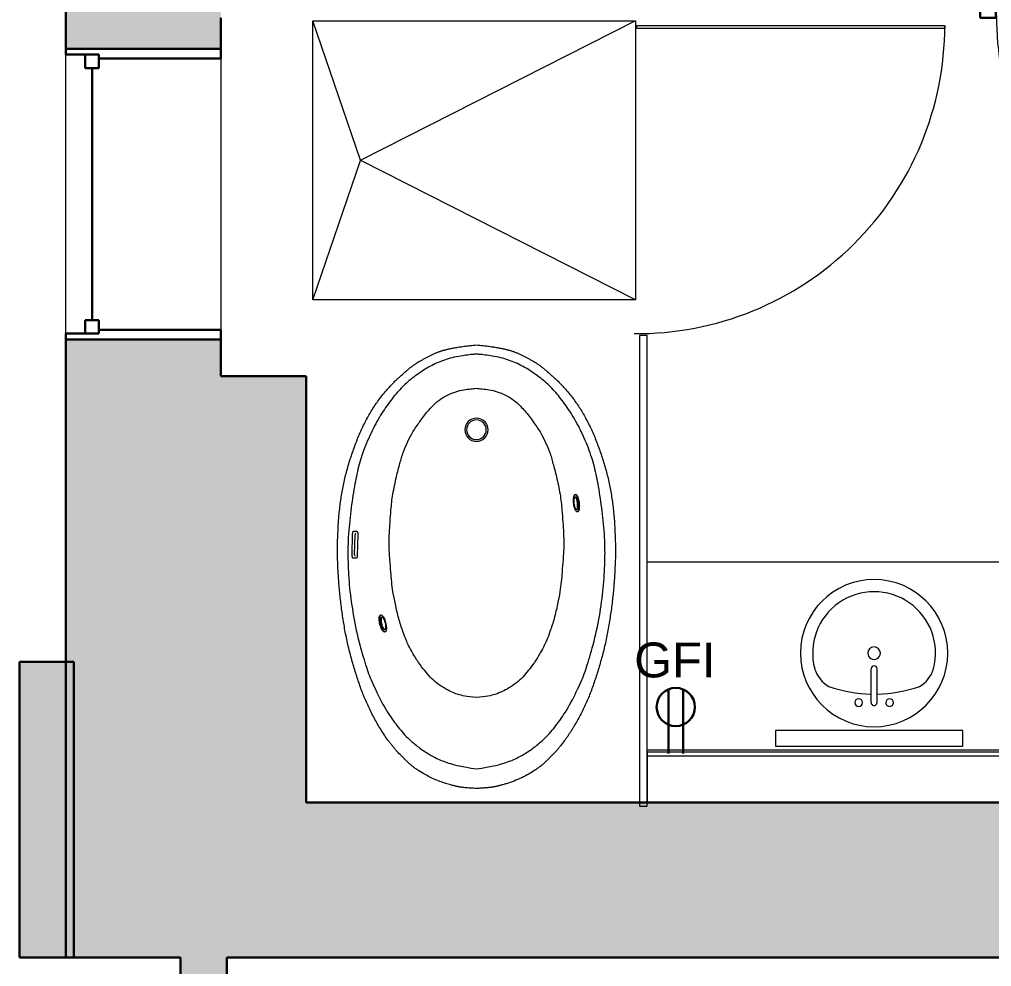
# Model space of a CAD drawing. Header units: inches. Extents: x -1176 to 1482, y -2527 to 978.
# Drawn here: x -1041.1 to -915.6, y 15.1 to 137.3 of the extents above; entities that cross this region are included whole.
import ezdxf

# ---------------------------------------------------------------- set-up
doc = ezdxf.new("R2010")
doc.units = ezdxf.units.IN
doc.header["$MEASUREMENT"] = 0
for name, color, linetype, lineweight in [('A-ANNO-NOTE', 131, 'Continuous', 40), ('A-DOOR', 31, 'Continuous', 18), ('A-DOOR-FRAM', 31, 'Continuous', 30), ('A-GLAZ', 151, 'Continuous', 18), ('A-GLAZ-CURT', 52, 'Continuous', 9), ('A-WALL', 113, 'Continuous', 18), ('A-WALL-PATT', 111, 'Continuous', 18), ('I-WALL', 2, 'Continuous', 18), ('P-SANR-FIXT', 6, 'Continuous', 9), ('Q-CASE', 31, 'Continuous', 9), ('Q-SPCQ', 91, 'Continuous', 9)]:
    doc.layers.add(name, color=color, linetype=linetype, lineweight=lineweight)
doc.styles.add('Swis721 Lt BT', font='swissl.ttf', dxfattribs={"height": 4.5})

# ---------------------------------------------------------------- blocks, each defined once
blk = doc.blocks.new('Double Hung - side window 4_ X 4_6_-6972803-3rd Floor Power _ Signal')
at = {"layer": 'A-GLAZ', "color": 8, "lineweight": 30}
for p, q in [((-18.75, 10), (-18, 10)), ((-18, 5.75), (-18, 10)), ((18, 5.75), (18, 10)), ((18.75, 10), (18, 10)), ((-18, 7.5), (-18, 5.75)), ((-18, 7.5), (-16.25, 7.5)), ((-16.25, 7.5), (-16.25, 5.75)), ((-16.25, 6.625), (16.25, 6.625)), ((16.25, 7.5), (16.25, 5.75)), ((18, 7.5), (16.25, 7.5)), ((18, 7.5), (18, 5.75)), ((-18, 5.75), (-16.25, 5.75)), ((-18, 5.75), (-17.5, 5.75)), ((-17.5, -10), (-17.5, 5.75)), ((18, 5.75), (16.25, 5.75)), ((17.5, 5.75), (18, 5.75)), ((17.5, 5.75), (17.5, -10)), ((-17.5, -10), (-18.75, -10)), ((17.5, -10), (18.75, -10))]:
    blk.add_line(p, q, dxfattribs=at)
blk = doc.blocks.new('C-Counter Top - ADJ HEIGHT-8101756-3rd Floor Power _ Signal')
at = {"layer": 'Q-CASE'}
for p, q in [((-47.26, -0.5), (-47.26, -0.75)), ((-47.26, -0.75), (-47.26, -25)), ((-47.26, -0.75), (8.9, -0.75)), ((-47.26, -25), (8.9, -25))]:
    blk.add_line(p, q, dxfattribs=at)
blk = doc.blocks.new('Single Flush - D2 3_ X 8_-V41-3rd Floor Power _ Signal')
at = {"layer": 'A-DOOR', "lineweight": 30}
for p, q in [((16.15625, -2.8125), (17.90625, -2.8125)), ((16.15625, -38.625), (16.15625, -2.8125)), ((17.90625, -2.8125), (17.90625, -38.625)), ((17.90625, -38.625), (16.15625, -38.625))]:
    blk.add_line(p, q, dxfattribs=at)
at = {"layer": 'A-DOOR', "lineweight": 9}
blk.add_arc((17.90625, -2.8125), 35.8125, 179.5, 270, dxfattribs=at)
at = {"layer": 'A-DOOR-FRAM'}
for p, q in [((-20, 2.9375), (-20, -2.8125)), ((-20, 2.9375), (-18, 2.9375)), ((-18, 2.9375), (-18, -2.8125)), ((18.000004, 2.9375), (18.000004, -2.8125)), ((18.000004, 2.9375), (20.000004, 2.9375)), ((20.000004, 2.9375), (20.000004, -2.8125)), ((-20, -2.8125), (-18, -2.8125)), ((18.000004, -2.8125), (20.000004, -2.8125))]:
    blk.add_line(p, q, dxfattribs=at)
blk = doc.blocks.new('Sink Vanity-Round - 19_ x 19_-4918671-3rd Floor Power _ Signal')
at = {"layer": 'P-SANR-FIXT'}
for p, q in [((3.43, 9.73), (3.43, 5.36)), ((4.18, 9.73), (4.18, 5.36))]:
    blk.add_line(p, q, dxfattribs=at)
for centre, radius, start, end in [((3.81, 3.35), 9.5, 90, 270), ((3.81, 3.35), 9.5, 270, 90), ((1.81, 9.73), 0.5, 360, 180), ((3.81, 9.73), 0.375, 360, 180), ((5.81, 9.73), 0.5, 0, 180), ((1.81, 9.73), 0.5, 180, 360), ((5.81, 9.73), 0.5, 180, 360), ((0.05, 4.11), 4.12, 120.7927, 162.1904), ((3.81, -9.17), 17.81, 91.2067, 109.2086), ((3.81, -9.17), 17.81, 70.7914, 88.7933), ((7.56, 4.11), 4.12, 17.8096, 59.2073), ((3.81, 3.35), 7.93, 165.3071, 14.6929), ((3.81, 5.36), 0.375, 180, 360), ((3.81, 3.35), 0.812, 360, 180), ((3.81, 3.35), 0.813, 180, 360)]:
    blk.add_arc(centre, radius, start, end, dxfattribs=at)
blk = doc.blocks.new('CW-Single Glass Door - Type 1-8165635-3rd Floor Power _ Signal')
at = {"layer": 'A-DOOR'}
for p, q in [((-19.88, 40.14), (-19.51, 40.14)), ((-19.88, 0.38), (-19.88, 40.14)), ((-19.51, 40.14), (-19.51, 0.38)), ((-19.51, 0.38), (-19.88, 0.38))]:
    blk.add_line(p, q, dxfattribs=at)
at = {"layer": 'A-DOOR', "lineweight": 9}
blk.add_arc((-19.88, 0.38), 39.76, 359.5, 90, dxfattribs=at)
blk = doc.blocks.new('System Panel - Glazed-8165636-3rd Floor Power _ Signal')
at = {"layer": 'A-GLAZ-CURT', "lineweight": 18}
for p, q in [((30.37, 1.75), (-30.37, 1.75)), ((-30.37, 1.75), (-30.37, 0.75)), ((30.37, 0.75), (30.37, 1.75)), ((-30.37, 0.75), (30.37, 0.75))]:
    blk.add_line(p, q, dxfattribs=at)
blk = doc.blocks.new('downloadobjectfile_id_236f7131-f753-4b41-a4ac-6b6cf5932f67 - Bath tub-7335229-3rd Floor Power _ Signal')
at = {"layer": 'P-SANR-FIXT'}
for p, q in [((6.24, -12.4), (6.23, -12.33)), ((8.41, -11.78), (8.42, -11.84)), ((-4.58, -15.85), (-4.58, -15.48)), ((-4.21, -15.32), (-1.45, -15.38)), ((-1.52, -15.72), (-4.15, -15.66)), ((-1.53, -16.05), (-4.15, -15.99)), ((-1.09, -15.55), (-1.1, -15.94))]:
    blk.add_line(p, q, dxfattribs=at)
for centre, radius, start, end in [((-17.67, 0), 1.5, 0, 180), ((-17.67, 0), 1.27, 360, 180), ((-17.67, 0), 1.5, 180, 0), ((-17.67, 0), 1.27, 180, 360), ((-4.14, -15.3), 0.361, 238.436, 268.7436), ((-1.51, -15.36), 0.361, 268.7436, 299.0511)]:
    blk.add_arc(centre, radius, start, end, dxfattribs=at)
for points, knots in [([(-28.62, 0), (-28.59, 0.3), (-28.53, 0.87), (-28.45, 1.49), (-28.39, 1.94), (-28.35, 2.24), (-28.3, 2.53), (-28.26, 2.79), (-28.21, 3.04), (-28.17, 3.26), (-28.13, 3.46), (-28.08, 3.65), (-28.04, 3.83), (-28, 3.99), (-27.96, 4.14), (-27.92, 4.28), (-27.88, 4.41), (-27.84, 4.53), (-27.8, 4.65), (-27.77, 4.76), (-27.73, 4.86), (-27.68, 5), (-27.59, 5.22), (-27.47, 5.51), (-27.31, 5.84), (-27.14, 6.18), (-26.96, 6.54), (-26.76, 6.89), (-26.5, 7.35), (-26.26, 7.75), (-25.99, 8.13), (-25.77, 8.43), (-25.52, 8.74), (-25.23, 9.09), (-24.91, 9.46), (-24.56, 9.85), (-24.2, 10.24), (-23.83, 10.62), (-23.46, 10.98), (-22.97, 11.43), (-22.38, 11.94), (-21.69, 12.48), (-21.04, 12.95), (-20.4, 13.38), (-19.74, 13.78), (-19.02, 14.18), (-18.26, 14.57), (-17.23, 15.06), (-16.2, 15.47), (-15.14, 15.86), (-14.04, 16.24), (-12.63, 16.68), (-10.95, 17.1), (-9.25, 17.42), (-7.78, 17.63), (-6.7, 17.73), (-6.07, 17.79), (-5.42, 17.83), (-4.61, 17.87), (-3.67, 17.91), (-2.84, 17.93), (-2.14, 17.94), (-1.51, 17.94), (-0.86, 17.92), (-0.13, 17.89), (0.68, 17.85), (1.54, 17.8), (2.73, 17.71), (4.26, 17.56), (6.12, 17.32), (8, 17.02), (9.84, 16.66), (11.62, 16.21), (13.32, 15.72), (14.96, 15.19), (16.27, 14.71), (17.29, 14.29), (18.04, 13.95), (18.78, 13.59), (19.52, 13.21), (20.13, 12.86), (20.62, 12.58), (20.99, 12.35), (21.36, 12.12), (21.72, 11.88), (22.09, 11.64), (22.57, 11.3), (23.03, 10.94), (23.47, 10.57), (23.9, 10.19), (24.29, 9.81), (24.65, 9.45), (24.91, 9.19), (25.15, 8.95), (25.38, 8.7), (25.61, 8.44), (25.84, 8.15), (26.09, 7.81), (26.43, 7.3), (26.88, 6.57), (27.37, 5.6), (27.71, 4.76), (27.93, 4.11), (28.06, 3.71), (28.14, 3.41), (28.21, 3.18), (28.25, 3.01), (28.29, 2.87), (28.31, 2.76), (28.34, 2.65), (28.36, 2.55), (28.39, 2.44), (28.41, 2.33), (28.43, 2.2), (28.45, 2.07), (28.47, 1.94), (28.49, 1.79), (28.51, 1.62), (28.52, 1.45), (28.54, 1.26), (28.56, 1.05), (28.58, 0.81), (28.6, 0.48), (28.61, 0.2), (28.63, 0)], [-1, -1, -1, -1, -0.996951, -0.993902, -0.992378, -0.990854, -0.989329, -0.987805, -0.98628, -0.984756, -0.983232, -0.981707, -0.980183, -0.978659, -0.977134, -0.97561, -0.974085, -0.972561, -0.971037, -0.969512, -0.967988, -0.966463, -0.963415, -0.957317, -0.95122, -0.945122, -0.939024, -0.932927, -0.926829, -0.914634, -0.908537, -0.902439, -0.896341, -0.890244, -0.884146, -0.878049, -0.871951, -0.865854, -0.859756, -0.853659, -0.841463, -0.829268, -0.817073, -0.804878, -0.792683, -0.780488, -0.768293, -0.756098, -0.731707, -0.719512, -0.707317, -0.682927, -0.658537, -0.634146, -0.609756, -0.597561, -0.591463, -0.585366, -0.573171, -0.560976, -0.54878, -0.536585, -0.52439, -0.512195, -0.5, -0.487805, -0.47561, -0.463415, -0.439024, -0.414634, -0.390244, -0.365854, -0.341463, -0.317073, -0.292683, -0.268293, -0.256098, -0.243902, -0.231707, -0.219512, -0.207317, -0.20122, -0.195122, -0.189024, -0.182927, -0.176829, -0.170732, -0.158537, -0.152439, -0.146341, -0.134146, -0.128049, -0.121951, -0.115854, -0.109756, -0.103659, -0.097561, -0.091463, -0.085366, -0.073171, -0.060976, -0.04878, -0.042683, -0.036585, -0.033537, -0.030488, -0.027439, -0.025915, -0.02439, -0.022866, -0.021341, -0.019817, -0.018293, -0.016768, -0.015244, -0.01372, -0.012195, -0.010671, -0.009146, -0.007622, -0.006098, -0.004573, -0.003049, 0, 0, 0, 0]), ([(26.08, 0), (25.81, 1.98), (25.43, 3.41), (24.83, 5.05), (23.97, 6.54), (23.1, 7.78), (21.67, 9.36), (19.97, 10.69), (18.1, 11.95), (14.76, 13.58), (13.29, 14.12), (9.78, 15.19), (6.45, 15.9), (2.72, 16.42), (-0.55, 16.6), (-3.75, 16.6), (-7.17, 16.24), (-10.26, 15.8), (-12.92, 15.24), (-15.15, 14.56), (-17.98, 13.29), (-19.96, 12.16), (-21.88, 10.76), (-23.4, 9.44), (-24.61, 7.94), (-25.79, 6.2), (-26.63, 4.38), (-27.13, 2.64), (-27.39, 0.55), (-27.41, 0.17), (-27.41, 0)], [-5.618031, -5.618031, -5.618031, -5.618031, -5.472777, -5.335466, -5.197124, -5.048198, -4.886878, -4.704995, -4.479113, -4.269816, -4.020987, -3.781025, -3.479735, -3.189582, -2.904969, -2.629635, -2.35856, -2.100984, -1.8741, -1.647719, -1.433473, -1.217917, -1.032673, -0.857374, -0.689547, -0.522133, -0.357647, -0.193219, -0.073837, 0, 0, 0, 0]), ([(-9.3, 12.77), (-9.32, 12.79), (-9.32, 12.85), (-9.22, 12.96), (-8.92, 13.12), (-8.32, 13.25), (-7.77, 13.29), (-7.46, 13.26), (-7.31, 13.23), (-7.22, 13.2), (-7.15, 13.16), (-7.1, 13.12), (-7.08, 13.08), (-7.08, 13.05), (-7.08, 13.03)], [-1, -1, -1, -1, -0.923913, -0.847826, -0.695652, -0.521739, -0.347826, -0.26087, -0.217391, -0.173913, -0.130435, -0.086957, -0.043478, 0, 0, 0, 0]), ([(-7.08, 13.03), (-7.07, 13.01), (-7.07, 12.95), (-7.16, 12.83), (-7.47, 12.68), (-8.06, 12.54), (-8.61, 12.51), (-8.93, 12.54), (-9.07, 12.57), (-9.16, 12.6), (-9.23, 12.63), (-9.28, 12.67), (-9.31, 12.72), (-9.31, 12.75), (-9.3, 12.76)], [-1, -1, -1, -1, -0.923913, -0.847826, -0.695652, -0.521739, -0.347826, -0.26087, -0.217391, -0.173913, -0.130435, -0.086957, -0.043478, 0, 0, 0, 0]), ([(-7.08, 13.03), (-7.1, 13.07), (-7.17, 13.13), (-7.45, 13.21), (-7.92, 13.23), (-8.41, 13.17), (-8.76, 13.09), (-9, 13.01), (-9.14, 12.93), (-9.23, 12.88), (-9.28, 12.82), (-9.3, 12.78), (-9.3, 12.77)], [-1, -1, -1, -1, -0.888889, -0.777778, -0.555556, -0.444444, -0.333333, -0.222222, -0.166667, -0.111111, -0.055556, 0, 0, 0, 0]), ([(-9.3, 12.76), (-9.3, 12.8), (-9.24, 12.87), (-8.98, 13.03), (-8.54, 13.15), (-8.04, 13.21), (-7.68, 13.22), (-7.43, 13.19), (-7.27, 13.16), (-7.18, 13.12), (-7.11, 13.08), (-7.09, 13.05), (-7.08, 13.03)], [-1, -1, -1, -1, -0.888889, -0.777778, -0.555556, -0.444444, -0.333333, -0.222222, -0.166667, -0.111111, -0.055556, 0, 0, 0, 0]), ([(-8.99, 12.73), (-8.99, 12.74), (-8.99, 12.78), (-8.93, 12.85), (-8.75, 12.96), (-8.34, 13.06), (-7.93, 13.09), (-7.69, 13.08), (-7.57, 13.06), (-7.5, 13.04), (-7.44, 13.01), (-7.4, 12.99), (-7.38, 12.96), (-7.37, 12.93), (-7.38, 12.92)], [-1, -1, -1, -1, -0.931818, -0.863636, -0.727273, -0.545455, -0.363636, -0.272727, -0.227273, -0.181818, -0.136364, -0.090909, -0.045455, 0, 0, 0, 0]), ([(-7.38, 12.92), (-7.38, 12.94), (-7.42, 12.98), (-7.56, 13.04), (-7.89, 13.07), (-8.32, 13.03), (-8.6, 12.97), (-8.74, 12.92), (-8.82, 12.88), (-8.89, 12.84), (-8.95, 12.8), (-8.98, 12.76), (-8.99, 12.74), (-8.99, 12.73)], [-1, -1, -1, -1, -0.907895, -0.815789, -0.631579, -0.421053, -0.315789, -0.263158, -0.210526, -0.157895, -0.105263, -0.052632, 0, 0, 0, 0]), ([(-7.38, 12.92), (-7.38, 12.94), (-7.42, 12.98), (-7.56, 13.04), (-7.89, 13.08), (-8.32, 13.03), (-8.6, 12.97), (-8.74, 12.92), (-8.82, 12.88), (-8.89, 12.84), (-8.95, 12.8), (-8.98, 12.77), (-8.99, 12.74), (-8.99, 12.73)], [-1, -1, -1, -1, -0.907895, -0.815789, -0.631579, -0.421053, -0.315789, -0.263158, -0.210526, -0.157895, -0.105263, -0.052632, 0, 0, 0, 0]), ([(-8.99, 12.73), (-8.99, 12.71), (-8.98, 12.67), (-8.91, 12.62), (-8.7, 12.56), (-8.28, 12.55), (-7.87, 12.62), (-7.64, 12.69), (-7.53, 12.74), (-7.47, 12.78), (-7.42, 12.81), (-7.39, 12.85), (-7.37, 12.89), (-7.37, 12.91), (-7.38, 12.92)], [-1, -1, -1, -1, -0.931818, -0.863636, -0.727273, -0.545455, -0.363636, -0.272727, -0.227273, -0.181818, -0.136364, -0.090909, -0.045455, 0, 0, 0, 0]), ([(-23.03, 0), (-23, 0.26), (-22.94, 0.81), (-22.84, 1.69), (-22.59, 2.68), (-22.24, 3.5), (-21.9, 4.24), (-21.28, 5.13), (-20.02, 6.38), (-18.79, 7.24), (-17.34, 8.3), (-16.19, 8.83), (-14.78, 9.49), (-13.21, 9.91), (-11.69, 10.32), (-9.26, 10.84), (-7.46, 11.03), (-5.73, 11.15), (-4.35, 11.24), (-2.86, 11.31), (-0.86, 11.17), (0.6, 11.06), (1.97, 10.94), (3.28, 10.79), (4.84, 10.46), (6.69, 10.07), (8.26, 9.53), (9.49, 9.08), (10.13, 8.79), (11.18, 8.22), (12.38, 7.51), (13.41, 6.67), (14.26, 6.02), (14.98, 5.22), (15.69, 4.17), (16.13, 3.34), (16.48, 2.48), (16.8, 1.27), (16.89, 0)], [0, 0, 0, 0, 0.047345, 0.115723, 0.19351, 0.269307, 0.346639, 0.448626, 0.569535, 0.710585, 0.837412, 0.965834, 1.089275, 1.221504, 1.379424, 1.542502, 1.709853, 1.846586, 1.974575, 2.110229, 2.248047, 2.382573, 2.497843, 2.616873, 2.750285, 2.893499, 3.028519, 3.130561, 3.219517, 3.311092, 3.420073, 3.525267, 3.621606, 3.716304, 3.80775, 3.89499, 3.981678, 4.077503, 4.077503, 4.077503, 4.077503]), ([(28.63, 0), (28.62, -0.15), (28.6, -0.43), (28.58, -0.82), (28.55, -1.16), (28.52, -1.45), (28.5, -1.71), (28.47, -1.94), (28.44, -2.14), (28.41, -2.29), (28.39, -2.41), (28.37, -2.52), (28.35, -2.63), (28.32, -2.73), (28.3, -2.84), (28.26, -2.97), (28.22, -3.13), (28.16, -3.35), (28.05, -3.75), (27.86, -4.35), (27.58, -5.1), (27.25, -5.84), (26.83, -6.64), (26.43, -7.3), (26.09, -7.81), (25.84, -8.15), (25.61, -8.44), (25.38, -8.7), (25.15, -8.95), (24.91, -9.19), (24.65, -9.45), (24.29, -9.81), (23.9, -10.19), (23.47, -10.57), (23.14, -10.85), (22.8, -11.12), (22.33, -11.47), (21.73, -11.89), (20.99, -12.36), (20.26, -12.8), (19.27, -13.34), (18.04, -13.96), (16.54, -14.62), (14.96, -15.19), (13.32, -15.72), (11.62, -16.21), (9.84, -16.66), (8, -17.02), (6.12, -17.32), (4.26, -17.56), (2.73, -17.71), (1.54, -17.8), (0.68, -17.85), (-0.13, -17.89), (-0.86, -17.92), (-1.51, -17.94), (-2.14, -17.94), (-2.84, -17.93), (-3.67, -17.91), (-4.61, -17.87), (-5.42, -17.83), (-6.07, -17.79), (-6.7, -17.73), (-7.78, -17.63), (-9.25, -17.42), (-10.95, -17.1), (-12.63, -16.68), (-14.04, -16.24), (-15.14, -15.86), (-16.2, -15.47), (-17.23, -15.06), (-18.26, -14.57), (-19.02, -14.18), (-19.74, -13.78), (-20.4, -13.38), (-21.04, -12.95), (-21.69, -12.48), (-22.38, -11.94), (-22.97, -11.43), (-23.46, -10.98), (-23.83, -10.62), (-24.2, -10.24), (-24.56, -9.85), (-24.91, -9.46), (-25.23, -9.09), (-25.52, -8.74), (-25.77, -8.43), (-25.99, -8.13), (-26.26, -7.75), (-26.5, -7.35), (-26.76, -6.89), (-26.96, -6.54), (-27.14, -6.18), (-27.31, -5.84), (-27.47, -5.51), (-27.59, -5.22), (-27.68, -5), (-27.73, -4.86), (-27.77, -4.76), (-27.8, -4.65), (-27.84, -4.53), (-27.88, -4.41), (-27.92, -4.28), (-27.96, -4.14), (-28, -3.99), (-28.04, -3.83), (-28.08, -3.65), (-28.13, -3.46), (-28.17, -3.26), (-28.21, -3.04), (-28.26, -2.79), (-28.3, -2.53), (-28.35, -2.24), (-28.39, -1.94), (-28.45, -1.49), (-28.53, -0.87), (-28.59, -0.3), (-28.62, 0)], [-1, -1, -1, -1, -0.997713, -0.995427, -0.99314, -0.990854, -0.988567, -0.98628, -0.983994, -0.981707, -0.980564, -0.979421, -0.977134, -0.975991, -0.974848, -0.972561, -0.970274, -0.967988, -0.963415, -0.954268, -0.945122, -0.935976, -0.926829, -0.914634, -0.908537, -0.902439, -0.896341, -0.890244, -0.884146, -0.878049, -0.871951, -0.865854, -0.853659, -0.847561, -0.841463, -0.835366, -0.829268, -0.817073, -0.804878, -0.792683, -0.780488, -0.756098, -0.731707, -0.707317, -0.682927, -0.658537, -0.634146, -0.609756, -0.585366, -0.560976, -0.536585, -0.52439, -0.512195, -0.5, -0.487805, -0.47561, -0.463415, -0.45122, -0.439024, -0.426829, -0.414634, -0.408537, -0.402439, -0.390244, -0.365854, -0.341463, -0.317073, -0.292683, -0.280488, -0.268293, -0.243902, -0.231707, -0.219512, -0.207317, -0.195122, -0.182927, -0.170732, -0.158537, -0.146341, -0.140244, -0.134146, -0.128049, -0.121951, -0.115854, -0.109756, -0.103659, -0.097561, -0.091463, -0.085366, -0.073171, -0.067073, -0.060976, -0.054878, -0.04878, -0.042683, -0.036585, -0.033537, -0.032012, -0.030488, -0.028963, -0.027439, -0.025915, -0.02439, -0.022866, -0.021341, -0.019817, -0.018293, -0.016768, -0.015244, -0.01372, -0.012195, -0.010671, -0.009146, -0.007622, -0.006098, -0.003049, 0, 0, 0, 0]), ([(-27.41, 0), (-27.41, -0.17), (-27.39, -0.55), (-27.13, -2.64), (-26.63, -4.38), (-25.79, -6.2), (-24.61, -7.94), (-23.4, -9.44), (-21.88, -10.76), (-19.96, -12.16), (-17.98, -13.29), (-15.15, -14.56), (-12.92, -15.24), (-10.26, -15.8), (-7.17, -16.24), (-3.75, -16.6), (-0.55, -16.6), (2.72, -16.42), (6.45, -15.9), (9.78, -15.19), (13.29, -14.12), (14.76, -13.58), (18.1, -11.95), (19.97, -10.69), (21.67, -9.36), (23.1, -7.78), (23.97, -6.54), (24.83, -5.05), (25.43, -3.41), (25.81, -1.98), (26.08, 0)], [-5.618031, -5.618031, -5.618031, -5.618031, -5.544194, -5.424812, -5.260384, -5.095898, -4.928484, -4.760658, -4.585358, -4.400115, -4.184559, -3.970312, -3.743931, -3.517047, -3.259472, -2.988396, -2.713063, -2.428449, -2.138296, -1.837006, -1.597044, -1.348216, -1.138919, -0.913036, -0.731154, -0.569833, -0.420907, -0.282566, -0.145254, 0, 0, 0, 0]), ([(16.89, 0), (16.8, -1.27), (16.48, -2.48), (16.13, -3.34), (15.69, -4.17), (14.98, -5.22), (14.26, -6.02), (13.41, -6.67), (12.38, -7.51), (11.18, -8.22), (10.13, -8.79), (9.49, -9.08), (8.26, -9.53), (6.69, -10.07), (4.84, -10.46), (3.28, -10.79), (1.97, -10.94), (0.6, -11.06), (-0.86, -11.17), (-2.86, -11.31), (-4.35, -11.24), (-5.73, -11.15), (-7.46, -11.03), (-9.26, -10.84), (-11.69, -10.32), (-13.21, -9.91), (-14.78, -9.49), (-16.19, -8.83), (-17.34, -8.3), (-18.79, -7.24), (-20.02, -6.38), (-21.28, -5.13), (-21.9, -4.24), (-22.24, -3.5), (-22.59, -2.68), (-22.84, -1.69), (-22.94, -0.81), (-23, -0.26), (-23.03, 0)], [0, 0, 0, 0, 0.095825, 0.182513, 0.269753, 0.361199, 0.455897, 0.552236, 0.65743, 0.766411, 0.857986, 0.946942, 1.048984, 1.184003, 1.327218, 1.460629, 1.57966, 1.69493, 1.829456, 1.967274, 2.102928, 2.230917, 2.36765, 2.535001, 2.698079, 2.855999, 2.988228, 3.111669, 3.240091, 3.366918, 3.507968, 3.628876, 3.730864, 3.808196, 3.883993, 3.961779, 4.030158, 4.077503, 4.077503, 4.077503, 4.077503]), ([(6.23, -12.33), (6.21, -12.3), (6.23, -12.22), (6.4, -12.04), (6.76, -11.85), (7.21, -11.72), (7.55, -11.65), (7.82, -11.62), (8.01, -11.62), (8.14, -11.63), (8.24, -11.66), (8.32, -11.69), (8.38, -11.73), (8.4, -11.76), (8.41, -11.78)], [-1, -1, -1, -1, -0.9, -0.8, -0.6, -0.5, -0.4, -0.3, -0.25, -0.2, -0.15, -0.1, -0.05, 0, 0, 0, 0]), ([(8.41, -11.78), (8.42, -11.81), (8.4, -11.89), (8.24, -12.07), (7.88, -12.26), (7.42, -12.4), (7.07, -12.47), (6.8, -12.5), (6.61, -12.49), (6.49, -12.48), (6.39, -12.46), (6.31, -12.43), (6.25, -12.38), (6.23, -12.35), (6.23, -12.33)], [-1, -1, -1, -1, -0.9, -0.8, -0.6, -0.5, -0.4, -0.3, -0.25, -0.2, -0.15, -0.1, -0.05, 0, 0, 0, 0]), ([(6.23, -12.33), (6.24, -12.37), (6.29, -12.43), (6.54, -12.51), (6.96, -12.49), (7.42, -12.4), (7.76, -12.3), (8.01, -12.19), (8.17, -12.1), (8.27, -12.03), (8.34, -11.96), (8.39, -11.9), (8.41, -11.83), (8.41, -11.8), (8.41, -11.78)], [-1, -1, -1, -1, -0.9, -0.8, -0.6, -0.5, -0.4, -0.3, -0.25, -0.2, -0.15, -0.1, -0.05, 0, 0, 0, 0]), ([(8.42, -11.84), (8.43, -11.87), (8.42, -11.95), (8.25, -12.13), (7.89, -12.32), (7.45, -12.46), (7.1, -12.53), (6.83, -12.55), (6.64, -12.55), (6.51, -12.54), (6.41, -12.52), (6.33, -12.49), (6.27, -12.45), (6.25, -12.41), (6.24, -12.4)], [-1, -1, -1, -1, -0.9, -0.8, -0.6, -0.5, -0.4, -0.3, -0.25, -0.2, -0.15, -0.1, -0.05, 0, 0, 0, 0]), ([(8.09, -11.82), (8.09, -11.78), (8.05, -11.73), (7.83, -11.67), (7.43, -11.7), (7.01, -11.81), (6.77, -11.92), (6.67, -11.99), (6.6, -12.03), (6.55, -12.08), (6.52, -12.13), (6.51, -12.17), (6.51, -12.2), (6.52, -12.21)], [-1, -1, -1, -1, -0.880952, -0.761905, -0.571429, -0.380952, -0.285714, -0.238095, -0.190476, -0.142857, -0.095238, -0.047619, 0, 0, 0, 0]), ([(6.52, -12.21), (6.53, -12.23), (6.56, -12.27), (6.72, -12.32), (7.05, -12.32), (7.48, -12.23), (7.74, -12.12), (7.87, -12.06), (7.95, -12.01), (8.02, -11.96), (8.06, -11.91), (8.09, -11.86), (8.1, -11.83), (8.09, -11.82)], [-1, -1, -1, -1, -0.907895, -0.815789, -0.631579, -0.421053, -0.315789, -0.263158, -0.210526, -0.157895, -0.105263, -0.052632, 0, 0, 0, 0]), ([(8.09, -11.82), (8.11, -11.85), (8.09, -11.92), (7.93, -12.07), (7.56, -12.23), (7.14, -12.33), (6.88, -12.34), (6.75, -12.34), (6.67, -12.33), (6.61, -12.31), (6.56, -12.28), (6.53, -12.25), (6.52, -12.22), (6.52, -12.21)], [-1, -1, -1, -1, -0.880952, -0.761905, -0.571429, -0.380952, -0.285714, -0.238095, -0.190476, -0.142857, -0.095238, -0.047619, 0, 0, 0, 0]), ([(6.52, -12.21), (6.53, -12.23), (6.56, -12.27), (6.72, -12.32), (7.05, -12.32), (7.48, -12.23), (7.74, -12.12), (7.87, -12.06), (7.95, -12.01), (8.02, -11.96), (8.06, -11.91), (8.09, -11.86), (8.1, -11.83), (8.09, -11.82)], [-1, -1, -1, -1, -0.907895, -0.815789, -0.631579, -0.421053, -0.315789, -0.263158, -0.210526, -0.157895, -0.105263, -0.052632, 0, 0, 0, 0]), ([(-4.58, -15.48), (-4.57, -15.46), (-4.57, -15.45), (-4.56, -15.43), (-4.56, -15.43), (-4.56, -15.42), (-4.55, -15.42), (-4.55, -15.41), (-4.54, -15.4), (-4.53, -15.4), (-4.53, -15.39), (-4.52, -15.39), (-4.51, -15.38), (-4.5, -15.38), (-4.49, -15.37), (-4.48, -15.37), (-4.46, -15.36), (-4.44, -15.35), (-4.43, -15.35), (-4.41, -15.34), (-4.4, -15.34), (-4.38, -15.34), (-4.37, -15.33), (-4.34, -15.33), (-4.3, -15.32), (-4.26, -15.32), (-4.23, -15.32), (-4.21, -15.32)], [-1, -1, -1, -1, -0.958333, -0.942708, -0.916667, -0.895833, -0.875, -0.854167, -0.8125, -0.770833, -0.729167, -0.697917, -0.666667, -0.625, -0.583333, -0.541667, -0.5, -0.416667, -0.375, -0.333333, -0.291667, -0.25, -0.208333, -0.166667, -0.083333, -0.041667, 0, 0, 0, 0]), ([(-4.15, -15.99), (-4.18, -15.99), (-4.26, -15.98), (-4.35, -15.97), (-4.43, -15.95), (-4.49, -15.94), (-4.53, -15.92), (-4.56, -15.9), (-4.58, -15.87), (-4.58, -15.86), (-4.58, -15.85)], [-1, -1, -1, -1, -0.888889, -0.666667, -0.555556, -0.444444, -0.333333, -0.222222, -0.111111, 0, 0, 0, 0]), ([(-1.1, -15.94), (-1.1, -15.95), (-1.11, -15.96), (-1.15, -15.99), (-1.26, -16.03), (-1.42, -16.05), (-1.53, -16.05)], [-1, -1, -1, -1, -0.875, -0.75, -0.5, 0, 0, 0, 0]), ([(-1.45, -15.38), (-1.43, -15.38), (-1.4, -15.38), (-1.36, -15.39), (-1.33, -15.39), (-1.31, -15.4), (-1.29, -15.4), (-1.27, -15.4), (-1.26, -15.41), (-1.24, -15.41), (-1.22, -15.42), (-1.2, -15.43), (-1.18, -15.44), (-1.17, -15.44), (-1.16, -15.45), (-1.15, -15.46), (-1.14, -15.46), (-1.13, -15.47), (-1.13, -15.47), (-1.12, -15.48), (-1.11, -15.49), (-1.11, -15.49), (-1.1, -15.5), (-1.1, -15.51), (-1.1, -15.51), (-1.09, -15.52), (-1.09, -15.54), (-1.09, -15.55)], [-1, -1, -1, -1, -0.958333, -0.916667, -0.875, -0.833333, -0.791667, -0.75, -0.708333, -0.666667, -0.583333, -0.5, -0.458333, -0.416667, -0.375, -0.333333, -0.302083, -0.270833, -0.229167, -0.1875, -0.145833, -0.125, -0.104167, -0.080729, -0.057292, -0.041667, 0, 0, 0, 0])]:
    blk.add_open_spline(points, degree=3, knots=knots, dxfattribs=at)
blk = doc.blocks.new('Shower Floor - Shower Floor-V75-3rd Floor Power _ Signal')
at = {"layer": 'P-SANR-FIXT'}
for p, q in [((-17.91, 0), (18.09, 0)), ((-17.91, -41.63), (-17.91, 0)), ((18.09, 0), (18.09, -41.63)), ((-17.91, 0), (0.07, -6.12)), ((0.12, -6.12), (18.09, 0)), ((-17.91, -41.63), (0.07, -6.17)), ((0.09, -6.12), (0.07, -6.12)), ((0.09, -6.12), (0.07, -6.17)), ((0.12, -6.12), (0.07, -6.12)), ((0.07, -6.12), (0.07, -6.17)), ((0.07, -6.17), (0.12, -6.17)), ((0.09, -6.12), (0.12, -6.12)), ((0.09, -6.12), (0.12, -6.17)), ((0.12, -6.17), (0.12, -6.12)), ((18.09, -41.63), (0.12, -6.17)), ((18.09, -41.63), (-17.91, -41.63))]:
    blk.add_line(p, q, dxfattribs=at)
blk = doc.blocks.new('Mirror83 - Mirror-8020022-3rd Floor Power _ Signal')
at = {"layer": 'Q-SPCQ'}
for p, q in [((-937.56, -999.6), (-961.75, -999.6)), ((-961.75, -999.6), (-961.75, -1001.6)), ((-937.56, -1001.6), (-937.56, -999.6)), ((-961.75, -1001.6), (-937.56, -1001.6))]:
    blk.add_line(p, q, dxfattribs=at)

msp = doc.modelspace()

# ---------------------------------------------------------------- hatches: boundary and pattern name
at = {"layer": 'A-WALL-PATT', "lineweight": 9}
h = msp.add_hatch(color=7, dxfattribs=at)
h.paths.add_polyline_path([(-1020.29, 16.25), (-1015.06, 16.25), (-1015.06, 96), (-1035.06, 96), (-1035.06, 16.25)], flags=0)
h.paths.add_polyline_path([(-1019.48, 133.5), (-1015.06, 133.5), (-1015.06, 216), (-1035.06, 216), (-1035.06, 133.5)], flags=0)
h.paths.add_polyline_path([(-1015.06, 253.5), (-1015.06, 342), (-1035.06, 342), (-1035.06, 253.5)], flags=0)
h.paths.add_polyline_path([(-1015.06, 379.5), (-1015.06, 468.12), (-1035.06, 468.12), (-1035.06, 379.5)], flags=0)
h.paths.add_polyline_path([(-1035.06, 505.62), (-1015.06, 505.62), (-1015.06, 604.37), (-1035.06, 604.37), (-1035.06, 518.89)], flags=0)
h.paths.add_polyline_path([(-1035.06, 641.87), (-1015.06, 641.87), (-1015.06, 729.87), (-1035.06, 729.87), (-1035.06, 669.78)], flags=0)
h.paths.add_polyline_path([(-1035.06, 767.37), (-1015.06, 767.37), (-1015.06, 789.87), (-1035.06, 789.87), (-1035.06, 775.4)], flags=0)
for points in [[(-1004.06, 36.25), (-1004.06, 91.25), (-1015.06, 91.25), (-1015.06, 36.25)], [(-1034.06, 16.25), (-1034.06, 54.41), (-1041.06, 54.41), (-1041.06, 16.25)], [(-1014.29, -114.93), (-1014.29, 16.25), (-1020.29, 16.25), (-1020.29, -114.93)]]:
    msp.add_hatch(color=7, dxfattribs=at).paths.add_polyline_path(points, flags=0)
h = msp.add_hatch(dxfattribs=at)
h.set_pattern_fill('FP_1', color=256, style=0, pattern_type=2)
h.set_pattern_definition([(0, (0, 0), (15.36, 3.84), [0.634, -10.886, 0.634, -10.886, -61.44]), (0, (0, 0), (15.36, 3.84), [-23.04, 0.634, -22.406, 0.634, -10.886, -26.88]), (0, (0, 0), (15.36, 3.84), [-57.6, 0.634, -7.046, 0.634, -18.566]), (120, (5.76, 1.92), (-11.005538, 11.38215), [0.634, -10.886, 0.634, -10.886, -61.44]), (120, (5.76, 1.92), (-11.005538, 11.38215), [-23.04, 0.634, -22.406, 0.634, -10.886, -26.88]), (120, (5.76, 1.92), (-11.005538, 11.38215), [-57.6, 0.634, -7.046, 0.634, -18.566]), (240, (7.68, 9.6), (-4.354462, -15.22215), [0.634, -10.886, 0.634, -10.886, -61.44]), (240, (7.68, 9.6), (-4.354462, -15.22215), [-23.04, 0.634, -22.406, 0.634, -10.886, -26.88]), (240, (7.68, 9.6), (-4.354462, -15.22215), [-57.6, 0.634, -7.046, 0.634, -18.566])])
h.paths.add_polyline_path([(-873.87, 42.25), (-873.87, 42.75), (-960.07, 42.75), (-960.07, 42.25), (-904.93, 42.25)], flags=0)
h = msp.add_hatch(color=7, dxfattribs=at)
h.paths.add_polyline_path([(-590.07, 16.25), (-590.07, 36.25), (-820.56, 36.25), (-820.56, 16.25), (-748.06, 16.25)], flags=0)
h.paths.add_polyline_path([(-860.56, 16.25), (-860.56, 36.25), (-1015.06, 36.25), (-1015.06, 16.25), (-904.93, 16.25)], flags=0)

# ---------------------------------------------------------------- linework, layer by layer
at = {"layer": 'A-ANNO-NOTE', "lineweight": 30}
for p, q in [((-957.31, 42.58), (-957.31, 50.84)), ((-955.4, 42.58), (-955.4, 50.84))]:
    msp.add_line(p, q, dxfattribs=at)
msp.add_circle((-956.36, 48.56), 2.47, dxfattribs=at)
at = {"layer": 'A-WALL', "color": 8, "lineweight": 30}
for p, q in [((-1035.06, 216), (-1035.06, 133.5)), ((-1015.06, 133.5), (-1015.06, 137.49)), ((-1035.06, 133.5), (-1015.06, 133.5)), ((-1035.06, 96), (-1035.06, 16.25)), ((-1015.06, 96), (-1035.06, 96)), ((-1015.06, 91.25), (-1015.06, 96)), ((-1004.06, 91.25), (-1015.06, 91.25)), ((-1004.06, 36.25), (-1004.06, 91.25)), ((-1041.06, 54.41), (-1041.06, 16.25)), ((-1034.06, 54.41), (-1041.06, 54.41)), ((-1034.06, 16.25), (-1034.06, 54.41)), ((-873.87, 36.25), (-1004.06, 36.25)), ((-1041.06, 16.25), (-1020.29, 16.25)), ((-1020.29, 16.25), (-1020.29, -120.61)), ((-1014.29, 16.25), (-860.56, 16.25)), ((-1014.29, -114.93), (-1014.29, 16.25))]:
    msp.add_line(p, q, dxfattribs=at)
at = {"layer": 'A-WALL', "lineweight": 9}
for p, q in [((-1035.06, 96), (-1035.06, 133.5)), ((-1015.06, 133.5), (-1015.06, 96))]:
    msp.add_line(p, q, dxfattribs=at)
at = {"layer": 'A-WALL'}
msp.add_line((-960.07, 42.25), (-873.87, 42.25), dxfattribs=at)
at = {"layer": 'I-WALL'}
for p, q in [((-873.87, 42.75), (-960.07, 42.75)), ((-960.07, 42.75), (-960.07, 36.25))]:
    msp.add_line(p, q, dxfattribs=at)

# ---------------------------------------------------------------- block references
at = {"layer": 'A-DOOR'}
msp.add_blockref('Single Flush - D2 3_ X 8_-V41-3rd Floor Power _ Signal', (-897.06, 140.3), dxfattribs=at)
at = {"layer": 'A-DOOR', "rotation": 269.9999999999996}
msp.add_blockref('CW-Single Glass Door - Type 1-8165635-3rd Floor Power _ Signal', (-961.78, 116.62), dxfattribs=at)
at = {"layer": 'A-GLAZ', "rotation": 89.99999999999991}
msp.add_blockref('Double Hung - side window 4_ X 4_6_-6972803-3rd Floor Power _ Signal', (-1025.06, 114.75), dxfattribs=at)
at = {"layer": 'A-GLAZ-CURT', "rotation": 269.9999999999996}
msp.add_blockref('System Panel - Glazed-8165636-3rd Floor Power _ Signal', (-961.78, 66.12), dxfattribs=at)
at = {"layer": 'P-SANR-FIXT'}
for name, p, rotation in [('Shower Floor - Shower Floor-V75-3rd Floor Power _ Signal', (-1003.18, 119), 89.9999999999999), ('downloadobjectfile_id_236f7131-f753-4b41-a4ac-6b6cf5932f67 - Bath tub-7335229-3rd Floor Power _ Signal', (-982.08, 66.67), 269.9999999999996), ('Sink Vanity-Round - 19_ x 19_-4918671-3rd Floor Power _ Signal', (-926.95, 58.86), 180)]:
    msp.add_blockref(name, p, dxfattribs=dict(at, rotation=rotation))
at = {"layer": 'Q-CASE', "rotation": 180}
msp.add_blockref('C-Counter Top - ADJ HEIGHT-8101756-3rd Floor Power _ Signal', (-951.14, 42.25), dxfattribs=at)
at = {"layer": 'Q-SPCQ', "rotation": 180}
msp.add_blockref('Mirror83 - Mirror-8020022-3rd Floor Power _ Signal', (-1881.06, -956.09), dxfattribs=at)

# ---------------------------------------------------------------- texts
at = {"layer": 'A-ANNO-NOTE', "lineweight": 9, "insert": (-961.72, 56.88), "char_height": 4.5, "width": 11.9685, "attachment_point": 1, "style": 'Swis721 Lt BT'}
msp.add_mtext('GFI', dxfattribs=at)

doc.saveas('drawing.dxf')
